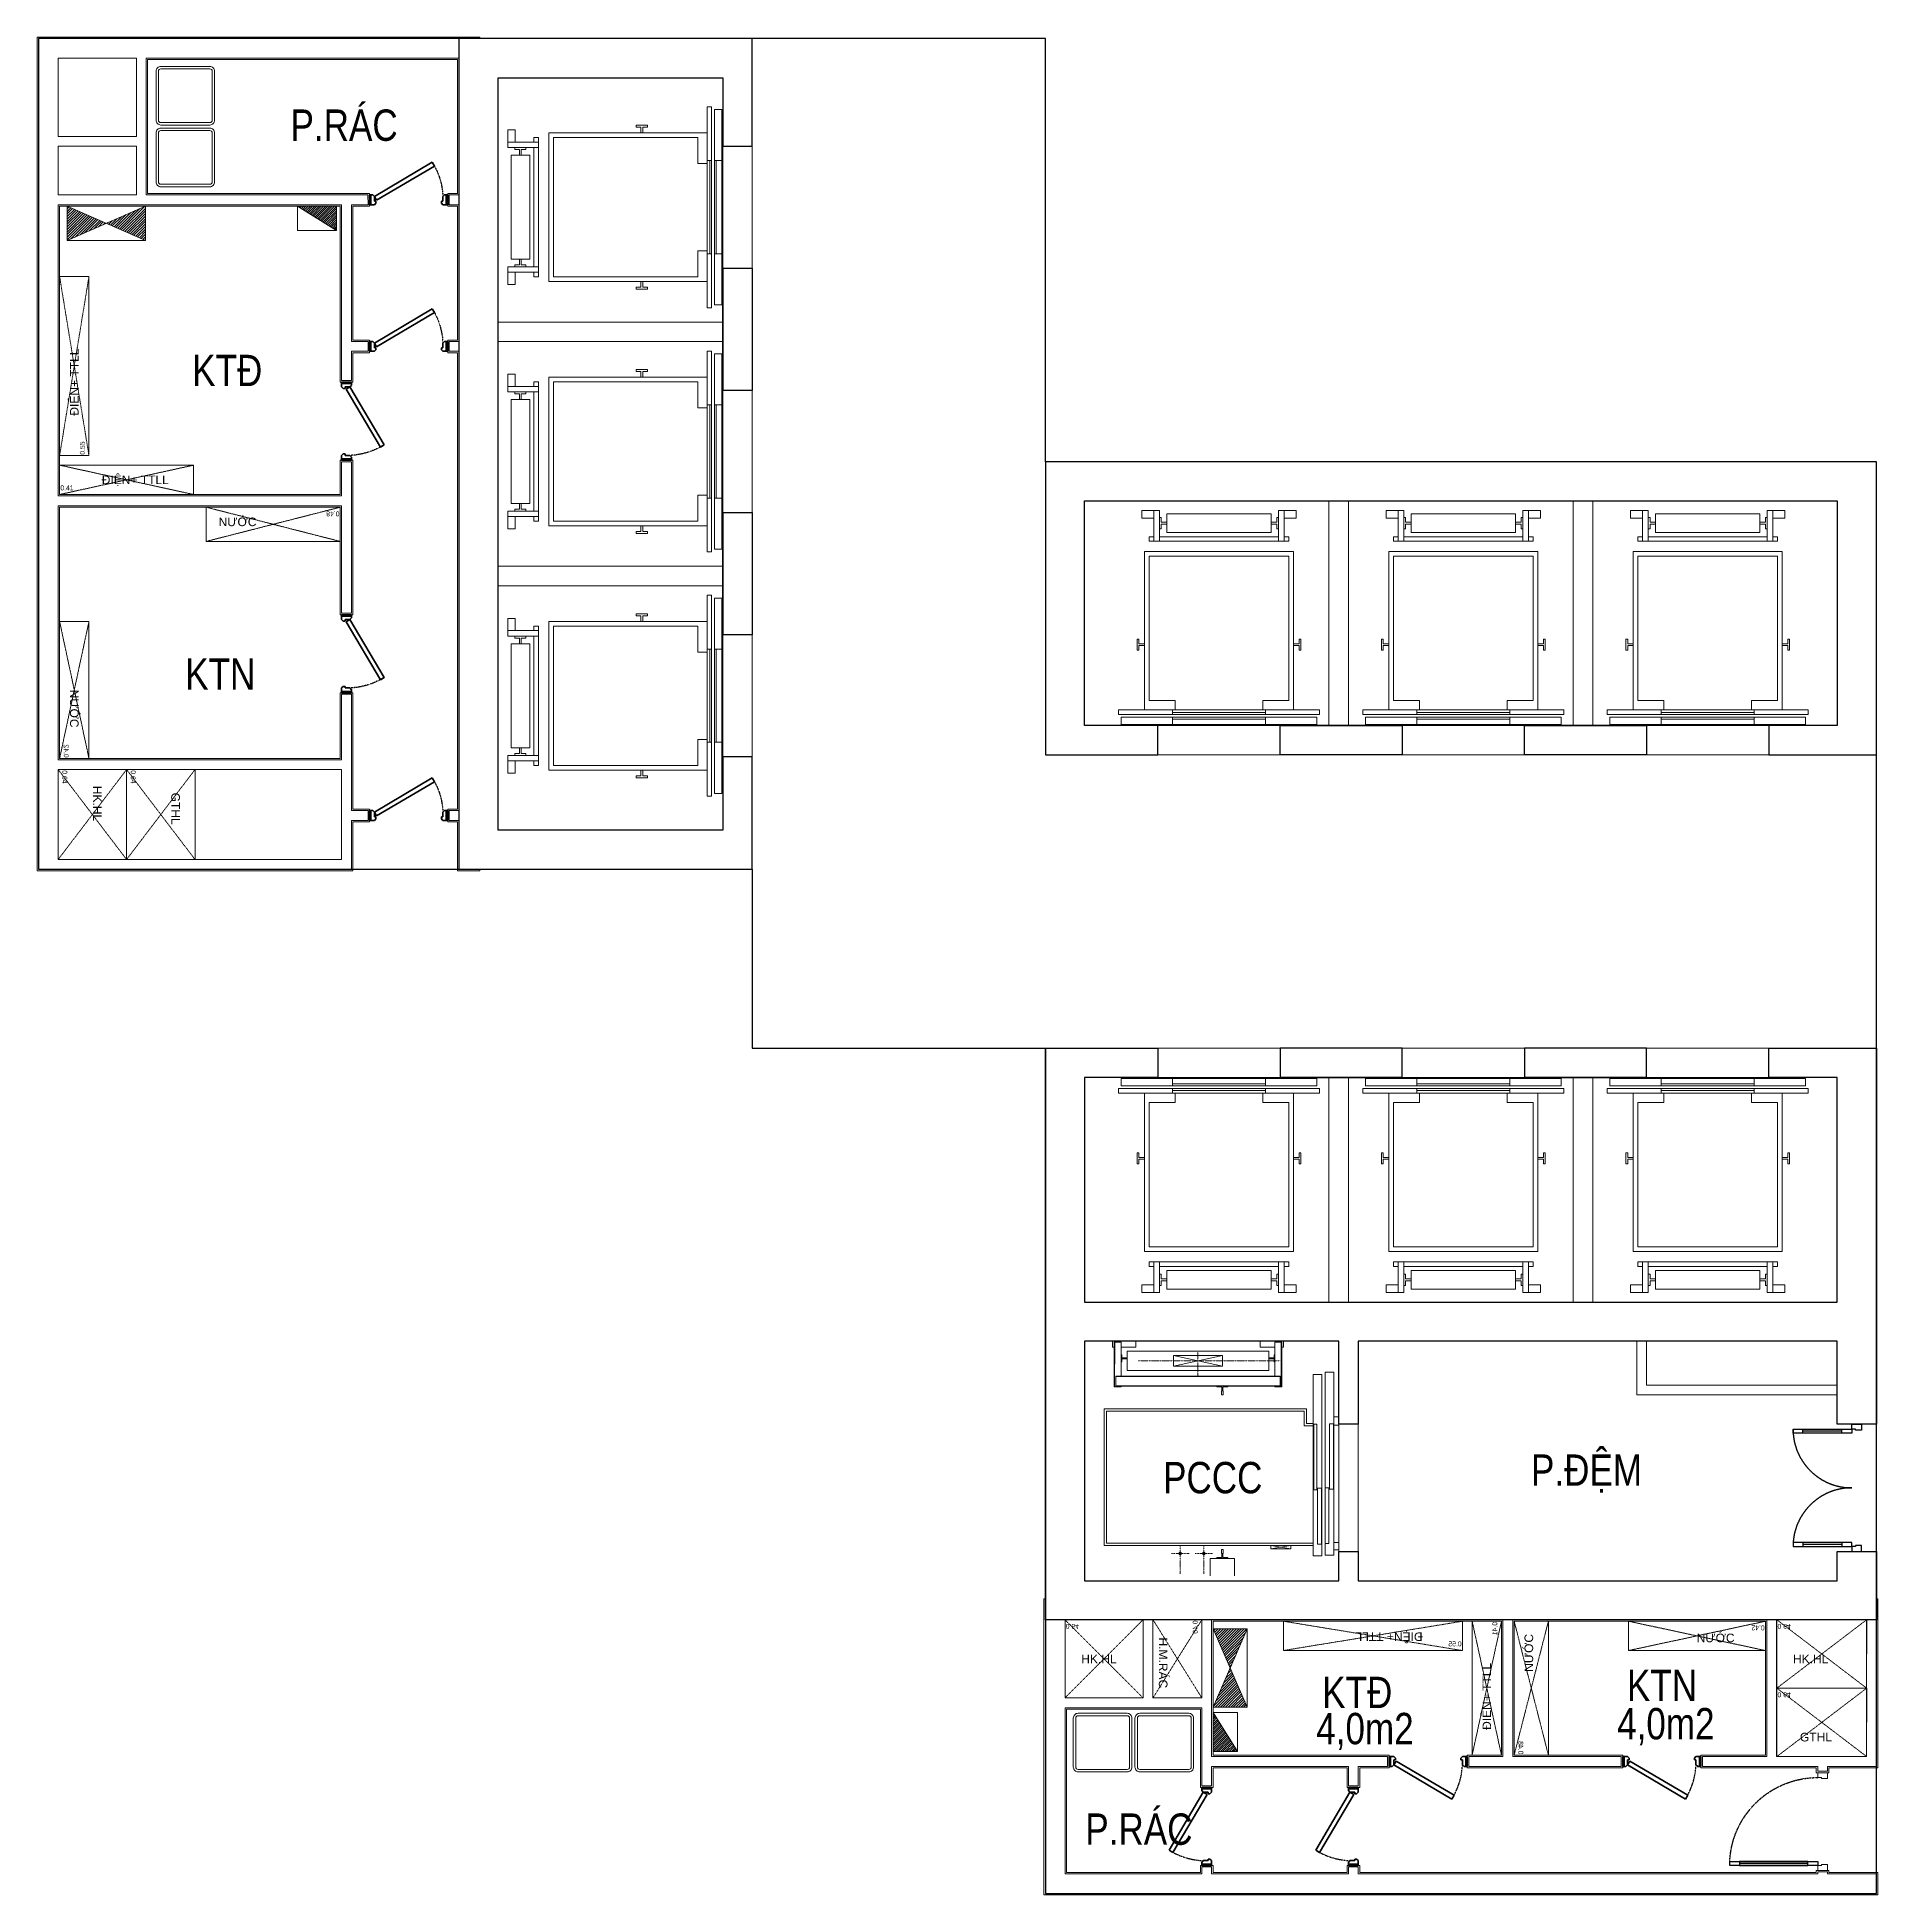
# Model space of a CAD drawing. Header units: millimetres. Extents: x -215 to 18615, y -215 to 18795.
import ezdxf
from ezdxf.enums import TextEntityAlignment as Align

# ---------------------------------------------------------------- set-up
doc = ezdxf.new("R2010")
doc.units = ezdxf.units.MM
for name, pattern in [('250602-MB CO CAU CĂN HO X1-3A-1$0$Xr_truc thang N3 tang dien hinh$0$T-Can ho$0$HIDDEN3', [0.2, 0.1, -0.1]), ('HIDDEN', [9.525, 6.35, -3.175]), ('HIDDEN3', [0.2, 0.1, -0.1]), ('Xr_truc thang N3 tang dien hinh$0$T-Can ho$0$HIDDEN3', [0.2, 0.1, -0.1]), ('XREF MB$0$HIDDEN', [0.375, 0.25, -0.125]), ('Xref Y2-Y4 ME$0$Xref MB Y2.Y4$0$Xr_truc thang N3 tang dien hinh$0$T-Can ho$0$HIDDEN3', [0.2, 0.1, -0.1]), ('Xref.Trục tầng 1$0$CENTER2', [1.125, 0.75, -0.125, 0.125, -0.125])]:
    doc.linetypes.add(name, pattern=pattern)
doc.layers.get('0').update_dxf_attribs({"color": 231})
for name, color, linetype in [('A-CONC', 2, 'Continuous'), ('A-DOOR', 142, 'Continuous'), ('CDC-E', 2, 'Continuous'), ('MDI-BAO-TM', 3, 'HIDDEN')]:
    doc.layers.add(name, color=color, linetype=linetype)
for name, color, linetype, lineweight in [('A-FNSH', 253, 'Continuous', 9), ('A-LITE', 9, 'Continuous', 9), ('A-TEXT', 255, 'Continuous', 25), ('A-Truc', 10, 'Xref.Trục tầng 1$0$CENTER2', 9), ('A-WALL', 1, 'Continuous', 13), ('ICU. CUA', 145, 'Continuous', 13)]:
    doc.layers.add(name, color=color, linetype=linetype, lineweight=lineweight)
doc.styles.add('250602-MB CO CAU CĂN HO X1-3A-1$0$Xr_truc thang N3 tang dien hinh$0$T-Can ho$0$Arial', font='arial.ttf')
doc.styles.add('MDI_Chu Thuong', font='arial.ttf', dxfattribs={"width": 0.8})
doc.styles.add('Xr_truc thang N3 tang dien hinh$0$T-Can ho$0$Arial', font='arial.ttf')
doc.styles.add('Xref Y2-Y4 ME$0$Xref MB Y2.Y4$0$Xr_truc thang N3 tang dien hinh$0$T-Can ho$0$Arial', font='arial.ttf')

# ---------------------------------------------------------------- blocks, each defined once
blk = doc.blocks.new('x_loithangmay')
for p, q in [((-160, 500), (-110, 500)), ((-130, -500), (-130, 500)), ((-80, 500), (0, 500)), ((-60, -500), (-60, 500)), ((-160, -500), (-110, -500)), ((-80, -500), (0, -500))]:
    blk.add_line(p, q)
at = {"flags": 128}
for points in [[(-110, -1080), (-160, -1080), (-160, 1080), (-110, 1080)], [(-80, 1050), (0, 1050), (0, -1050), (-80, -1050)], [(-2220, 830), (-2300, 830), (-2300, 700), (-2220, 700)], [(-850, 860), (-800, 860), (-800, 880), (-920, 880), (-920, 860), (-870, 860), (-870, 800), (-850, 800)], [(-1970, 640), (-2020, 640), (-2020, -640), (-1970, -640), (-1970, 640), (-2300, 640), (-2300, 700), (-1970, 700)], [(-2155, 620), (-2105, 620), (-2105, 640), (-2225, 640), (-2225, 620), (-2175, 620), (-2175, 560), (-2155, 560)], [(-1970, 750), (-2020, 750), (-2020, 700), (-1970, 700)], [(-2065, 560), (-2265, 560), (-2265, -560), (-2065, -560)], [(-2155, -620), (-2105, -620), (-2105, -640), (-2225, -640), (-2225, -620), (-2175, -620), (-2175, -560), (-2155, -560)], [(-1970, -700), (-2020, -700), (-2020, -750), (-1970, -750), (-1970, -700), (-2300, -700), (-2300, -640), (-1970, -640)], [(-2220, -700), (-2300, -700), (-2300, -830), (-2220, -830)], [(-850, -860), (-800, -860), (-800, -880), (-920, -880), (-920, -860), (-870, -860), (-870, -800), (-850, -800)]]:
    blk.add_lwpolyline(points, close=True, dxfattribs=at)
for points in [[(-160, -800), (-1860, -800), (-1860, 800), (-160, 800)], [(-160, -470), (-260, -470), (-260, -750), (-1810, -750), (-1810, 750), (-260, 750), (-260, 470), (-160, 470)]]:
    blk.add_lwpolyline(points, dxfattribs=at)
blk = doc.blocks.new('THANG TÀNG DH_dwg_MB DH 5T TC 180$0$2_thang maycuon$0$Z$W__23185-2265523-MẶT BẰNG TẦNG 08-11')
at = {"flags": 128}
blk.add_lwpolyline([(57, -89), (-57, -89), (-57, -81), (-4.75, -78), (-4.75, -41.25), (-8, -38), (-8, 0), (8, 0), (8, -38), (4.75, -41.25), (4.75, -78), (57, -81)], close=True, dxfattribs=at)
blk = doc.blocks.new('THANG TÀNG DH_dwg_tm1400x2100mb-2265527-MẶT BẰNG TẦNG 08-11')
for p, q in [((710, 1945), (1210, 1835)), ((1812, 2080), (1817, 2080))]:
    blk.add_line(p, q)
at = {"flags": 128}
for points in [[(325, 2090), (85, 2090), (85, 2030), (103, 2030), (85, 2030), (85, 2090), (325, 2090), (325, 2030), (173, 2030)], [(103, 2080), (108, 2080), (108, 1622), (103, 1622), (103, 2080), (108, 2080), (110, 2080), (118, 2080), (171, 2080), (173, 2080)], [(173, 1732), (173, 2080), (171, 2080), (118, 2080), (110, 2080), (108, 2080)], [(1210, 1945), (1210, 1835), (710, 1835), (710, 1945), (1210, 1945), (710, 1835)], [(1747, 2030), (1595, 2030), (1595, 2090), (1835, 2090), (1835, 2030), (1817, 2030), (1835, 2030), (1835, 2090), (1595, 2090)], [(1812, 1622), (1817, 1622), (1817, 2080), (1812, 2080), (1810, 2080), (1802, 2080), (1810, 2080), (1812, 2080), (1812, 1622), (1810, 1622), (1802, 1622), (1749, 1622), (1747, 1622), (1747, 1632)], [(1747, 1732), (1747, 2080), (1802, 2080), (1747, 2080)], [(120, 1729), (120, 1732), (1800, 1732), (1800, 1729)], [(1800, 1634), (1800, 1638), (1800, 1641), (1800, 1650), (1800, 1713), (1800, 1722), (1800, 1725), (1800, 1729), (120, 1729), (120, 1725), (120, 1722), (120, 1713), (120, 1650), (120, 1641), (120, 1638), (120, 1634)], [(2139, 1750), (2229, 1750), (2229, -105), (2140, -105), (2140, 1750)], [(108, 1622), (110, 1622), (118, 1622), (171, 1622), (173, 1622), (173, 1632)], [(2140, 0), (0, 0), (0, 1400), (2070, 1400), (2070, 1250), (2140, 1250)], [(2140, 25), (25, 25), (25, 1375), (2045, 1375), (2045, 1225), (2140, 1225)], [(2260, 590), (2300, 590), (2300, 20), (2260, 20)], [(2350, -25), (2350, -45), (2400, -45), (2400, 30), (2350, 30)], [(1085, -310), (1085, -132), (1335, -132), (1335, -310)], [(1705, -35), (1910, 0), (1910, -35), (1705, -35), (1705, 0), (1910, -35)]]:
    blk.add_lwpolyline(points, dxfattribs=at)
for points in [[(108, 2076), (108, 2075)], [(182, 1919), (180, 1952), (173, 1952), (173, 1878), (180, 1878), (182, 1911), (204, 1911), (205, 1910), (235, 1910), (235, 1920), (205, 1920), (204, 1919)], [(1685, 1790), (235, 1790), (235, 1990), (1685, 1990)], [(1738, 1919), (1740, 1952), (1747, 1952), (1747, 1878), (1740, 1878), (1738, 1911), (1716, 1911), (1715, 1910), (1685, 1910), (1685, 1920), (1715, 1920), (1716, 1919)], [(2350, 1775), (2350, -100), (2260, -100), (2260, 1775)], [(1800, 1632), (120, 1632), (120, 1634), (1800, 1634)], [(1153, 1632), (1267, 1632), (1267, 1624), (1215, 1620), (1215, 1584), (1218, 1580), (1218, 1542), (1202, 1542), (1202, 1580), (1205, 1584), (1205, 1620), (1153, 1624)], [(2145, 570), (2145, 1240), (2177, 1240), (2177, 570)], [(2345, 1245), (2345, 575), (2305, 575), (2305, 1245)], [(2400, 1315), (2400, 1230), (2350, 1230), (2350, 1315)], [(2224, 585), (2224, 15), (2182, 15), (2182, 585)]]:
    blk.add_lwpolyline(points, close=True, dxfattribs=at)
for centre in [(779, -82), (1020, -82)]:
    blk.add_circle(centre, 13)
at = {"layer": 'A-Truc'}
for p, q in [((960, 1980), (960, 1730)), ((347, 1890), (1801, 1890)), ((779, 0), (779, -290)), ((1020, 0), (1020, -290)), ((869, -82), (689, -82)), ((1110, -82), (930, -82))]:
    blk.add_line(p, q, dxfattribs=at)
at = {"zscale": -1}
blk.add_blockref('THANG TÀNG DH_dwg_MB DH 5T TC 180$0$2_thang maycuon$0$Z$W__23185-2265523-MẶT BẰNG TẦNG 08-11', (1210, -42), dxfattribs=at)
blk = doc.blocks.new('*U24')
for p, q in [((-500, -90), (-500, -50)), ((-100, -70), (-500, -70)), ((-100, -90), (-100, -50)), ((-500, -1210), (-500, -1250)), ((-100, -1230), (-500, -1230)), ((-100, -1210), (-100, -1250))]:
    blk.add_line(p, q)
for points in [[(100, 0), (100, -60), (40, -60), (40, -50), (0, -50), (0, 0)], [(0, -50), (0, -90), (-600, -90), (-600, -50)], [(0, -1250), (0, -1210), (-600, -1210), (-600, -1250)], [(100, -1300), (100, -1240), (40, -1240), (40, -1250), (0, -1250), (0, -1300)]]:
    blk.add_lwpolyline(points, close=True)
at = {"linetype": 'HIDDEN', "ltscale": 1000}
for centre, start, end in [((0, -50), 180, 270), ((0, -1250), 90, 180)]:
    blk.add_arc(centre, 600, start, end, dxfattribs=at)
blk = doc.blocks.new('*U17')
blk.add_lwpolyline([(0, 0), (0, 700), (919, 700), (919, 0)], close=True)
at = {"linetype": 'Xr_truc thang N3 tang dien hinh$0$T-Can ho$0$HIDDEN3'}
for points in [[(0, 0), (919, 700)], [(0, 700), (919, 0)]]:
    blk.add_lwpolyline(points, dxfattribs=at)
at = {"style": 'Xr_truc thang N3 tang dien hinh$0$T-Can ho$0$Arial'}
blk.add_text('0.64', height=50, dxfattribs=at).set_placement((7, 43))
blk.add_attdef('--', text='', height=88, dxfattribs=at).set_placement((127, 190), align=Align.MIDDLE_CENTER)
blk = doc.blocks.new('*U13')
blk.add_lwpolyline([(0, 0), (0, 700), (919, 700), (919, 0)], close=True)
at = {"linetype": '250602-MB CO CAU CĂN HO X1-3A-1$0$Xr_truc thang N3 tang dien hinh$0$T-Can ho$0$HIDDEN3'}
for points in [[(0, 0), (919, 700)], [(0, 700), (919, 0)]]:
    blk.add_lwpolyline(points, dxfattribs=at)
at = {"style": '250602-MB CO CAU CĂN HO X1-3A-1$0$Xr_truc thang N3 tang dien hinh$0$T-Can ho$0$Arial'}
blk.add_text('0.64', height=50, dxfattribs=at).set_placement((7, 43))
blk.add_attdef('--', text='', height=88, dxfattribs=at).set_placement((127, 190), align=Align.MIDDLE_CENTER)
blk = doc.blocks.new('*U23')
blk.add_lwpolyline([(0, 0), (0, 350), (1370, 350), (1370, 0)], close=True)
at = {"linetype": 'Xref Y2-Y4 ME$0$Xref MB Y2.Y4$0$Xr_truc thang N3 tang dien hinh$0$T-Can ho$0$HIDDEN3'}
for points in [[(0, 0), (1370, 350)], [(0, 350), (1370, 0)]]:
    blk.add_lwpolyline(points, dxfattribs=at)
at = {"style": 'Xref Y2-Y4 ME$0$Xref MB Y2.Y4$0$Xr_truc thang N3 tang dien hinh$0$T-Can ho$0$Arial'}
blk.add_text('0.48', height=50, dxfattribs=at).set_placement((7, 43))
blk.add_attdef('--', text='', height=88, dxfattribs=at).set_placement((127, 190), align=Align.MIDDLE_CENTER)
blk = doc.blocks.new('*U16')
blk.add_lwpolyline([(0, 0), (0, 300), (1400, 300), (1400, 0)], close=True)
at = {"linetype": 'Xref Y2-Y4 ME$0$Xref MB Y2.Y4$0$Xr_truc thang N3 tang dien hinh$0$T-Can ho$0$HIDDEN3'}
for points in [[(0, 0), (1400, 300)], [(0, 300), (1400, 0)]]:
    blk.add_lwpolyline(points, dxfattribs=at)
at = {"style": 'Xref Y2-Y4 ME$0$Xref MB Y2.Y4$0$Xr_truc thang N3 tang dien hinh$0$T-Can ho$0$Arial'}
blk.add_text('0.42', height=50, dxfattribs=at).set_placement((7, 43))
blk.add_attdef('--', text='', height=88, dxfattribs=at).set_placement((127, 190), align=Align.MIDDLE_CENTER)
blk = doc.blocks.new('TUCC')
at = {"layer": 'CDC-E'}
h = blk.add_hatch(dxfattribs=at)
h.set_pattern_fill('ANSI31', color=8, scale=5, angle=90)
h.set_pattern_definition([(135, (159303.51, -210150.06), (-11.2253, -11.2253), [])])
h.paths.add_polyline_path([(159304, -210150), (159054, -210550), (159304, -210550)])
for p, q in [((159054, -210550), (159054, -210150)), ((159054, -210550), (159304, -210150)), ((159054, -210150), (159304, -210150)), ((159304, -210150), (159304, -210550)), ((159304, -210550), (159054, -210550))]:
    blk.add_line(p, q)
blk = doc.blocks.new('*X10')
at = {"color": 0}
for p, q in [((32025, 38840), (32032, 38847)), ((32025, 38813), (32051, 38839)), ((32025, 38787), (32069, 38831)), ((32025, 38760), (32087, 38823)), ((32025, 38734), (32106, 38815)), ((32025, 38707), (32124, 38807)), ((32025, 38681), (32143, 38798)), ((32025, 38654), (32161, 38790)), ((32025, 38628), (32180, 38782)), ((32530, 38629), (32694, 38793)), ((32549, 38621), (32741, 38813)), ((32567, 38613), (32788, 38834)), ((32586, 38605), (32825, 38844)), ((32604, 38597), (32825, 38818)), ((32622, 38589), (32825, 38791)), ((32025, 38601), (32198, 38774)), ((32025, 38575), (32217, 38766)), ((32025, 38548), (32235, 38758)), ((32025, 38522), (32253, 38750)), ((32034, 38504), (32272, 38742)), ((32081, 38524), (32290, 38734)), ((32128, 38545), (32309, 38726)), ((32175, 38566), (32327, 38718)), ((32222, 38586), (32346, 38710)), ((32270, 38607), (32364, 38702)), ((32317, 38628), (32383, 38694)), ((32364, 38648), (32401, 38685)), ((32411, 38669), (32420, 38677)), ((32438, 38669), (32458, 38689)), ((32456, 38661), (32505, 38710)), ((32475, 38653), (32552, 38731)), ((32493, 38645), (32600, 38751)), ((32512, 38637), (32647, 38772)), ((32641, 38581), (32825, 38765)), ((32659, 38572), (32825, 38738)), ((32678, 38564), (32825, 38712)), ((32696, 38556), (32825, 38685)), ((32715, 38548), (32825, 38659)), ((32733, 38540), (32825, 38632)), ((32752, 38532), (32825, 38606)), ((32770, 38524), (32825, 38579)), ((32788, 38516), (32825, 38553)), ((32807, 38508), (32825, 38526))]:
    blk.add_line(p, q, dxfattribs=at)
blk = doc.blocks.new('P3')
for p, q in [((-400, 175), (400, 175)), ((-400, 175), (400, -175)), ((-400, -175), (400, 175)), ((-400, -175), (-400, 175)), ((400, 175), (400, -175)), ((400, -175), (-400, -175))]:
    blk.add_line(p, q)
at = {"layer": 'CDC-E', "color": 8}
blk.add_blockref('*X10', (-32425, -38675), dxfattribs=at)
blk = doc.blocks.new('*U22')
blk.add_lwpolyline([(0, 0), (0, 300), (1370, 300), (1370, 0)], close=True)
at = {"linetype": 'Xref Y2-Y4 ME$0$Xref MB Y2.Y4$0$Xr_truc thang N3 tang dien hinh$0$T-Can ho$0$HIDDEN3'}
for points in [[(0, 0), (1370, 300)], [(0, 300), (1370, 0)]]:
    blk.add_lwpolyline(points, dxfattribs=at)
at = {"style": 'Xref Y2-Y4 ME$0$Xref MB Y2.Y4$0$Xr_truc thang N3 tang dien hinh$0$T-Can ho$0$Arial'}
blk.add_text('0.41', height=50, dxfattribs=at).set_placement((7, 43))
blk.add_attdef('--', text='', height=88, dxfattribs=at).set_placement((127, 190), align=Align.MIDDLE_CENTER)
blk = doc.blocks.new('*U18')
blk.add_lwpolyline([(0, 0), (0, 300), (1830, 300), (1830, 0)], close=True)
at = {"linetype": 'Xref Y2-Y4 ME$0$Xref MB Y2.Y4$0$Xr_truc thang N3 tang dien hinh$0$T-Can ho$0$HIDDEN3'}
for points in [[(0, 0), (1830, 300)], [(0, 300), (1830, 0)]]:
    blk.add_lwpolyline(points, dxfattribs=at)
at = {"style": 'Xref Y2-Y4 ME$0$Xref MB Y2.Y4$0$Xr_truc thang N3 tang dien hinh$0$T-Can ho$0$Arial'}
blk.add_text('0.55', height=50, dxfattribs=at).set_placement((7, 43))
blk.add_attdef('--', text='', height=88, dxfattribs=at).set_placement((127, 190), align=Align.MIDDLE_CENTER)
blk = doc.blocks.new('*U14')
blk.add_lwpolyline([(0, 0), (0, 500), (800, 500), (800, 0)], close=True)
at = {"linetype": 'Xref Y2-Y4 ME$0$Xref MB Y2.Y4$0$Xr_truc thang N3 tang dien hinh$0$T-Can ho$0$HIDDEN3'}
for points in [[(0, 0), (800, 500)], [(0, 500), (800, 0)]]:
    blk.add_lwpolyline(points, dxfattribs=at)
at = {"style": 'Xref Y2-Y4 ME$0$Xref MB Y2.Y4$0$Xr_truc thang N3 tang dien hinh$0$T-Can ho$0$Arial'}
blk.add_text('0.40', height=50, dxfattribs=at).set_placement((7, 43))
blk.add_attdef('--', text='', height=88, dxfattribs=at).set_placement((127, 190), align=Align.MIDDLE_CENTER)
blk = doc.blocks.new('*U15')
blk.add_lwpolyline([(0, 0), (0, 800), (800, 800), (800, 0)], close=True)
at = {"linetype": 'Xr_truc thang N3 tang dien hinh$0$T-Can ho$0$HIDDEN3'}
for points in [[(0, 0), (800, 800)], [(0, 800), (800, 0)]]:
    blk.add_lwpolyline(points, dxfattribs=at)
at = {"style": 'Xr_truc thang N3 tang dien hinh$0$T-Can ho$0$Arial'}
blk.add_text('0.64', height=50, dxfattribs=at).set_placement((7, 43))
blk.add_attdef('--', text='', height=88, dxfattribs=at).set_placement((127, 190), align=Align.MIDDLE_CENTER)
blk = doc.blocks.new('s1_cuaky_830')
at = {"lineweight": 35, "extrusion": (0, 0, -1)}
for p, q in [((18500, -3596), (18400, -3596)), ((18400, -3596), (18400, -3611)), ((18500, -3611), (18400, -3611)), ((18400, -3611), (18400, -3628)), ((18400, -3611), (18490, -3611)), ((18500, -3611), (18500, -3596)), ((18500, -3646), (18500, -3611)), ((18104, -3731), (18065, -3754)), ((18415, -4346), (18065, -3754)), ((18454, -4323), (18104, -3731)), ((18400, -3628), (18415, -3646)), ((18415, -3646), (18465, -3646)), ((18465, -3646), (18465, -3661)), ((18465, -3661), (18483, -3661)), ((18483, -3661), (18500, -3646)), ((18415, -4346), (18400, -4363)), ((18400, -4363), (18400, -4381)), ((18454, -4323), (18415, -4346)), ((18465, -4346), (18415, -4346)), ((18465, -4331), (18465, -4346)), ((18483, -4331), (18465, -4331)), ((18500, -4346), (18483, -4331)), ((18500, -4381), (18500, -4346)), ((18400, -4381), (18500, -4381)), ((18400, -4381), (18400, -4396)), ((18490, -4381), (18400, -4381)), ((18400, -4396), (18500, -4396)), ((18500, -4396), (18500, -4381))]:
    blk.add_line(p, q, dxfattribs=at)
at = {"linetype": 'HIDDEN3', "extrusion": (0, 0, -1)}
blk.add_arc((-18445, -4361), 716, 57.9031, 87.5657, dxfattribs=at)
blk = doc.blocks.new('s1_thungrac')
for points in [[(19311, -9385), (18811, -9385, -0.414214), (18761, -9335), (18761, -8835, -0.414214), (18811, -8785), (19311, -8785, -0.414214), (19361, -8835), (19361, -9335, -0.414214)], [(19311, -9360), (18811, -9360, -0.414214), (18786, -9335), (18786, -8835, -0.414214), (18811, -8810), (19311, -8810, -0.414214), (19336, -8835), (19336, -9335, -0.414214)]]:
    blk.add_lwpolyline(points, format="xyb", close=True)
blk = doc.blocks.new('*U6')
blk.add_line((-70, 100), (-70, 800))
for points in [[(-50, 0), (-50, 900), (-90, 900), (-90, 0)], [(-50, 100), (-90, 100), (-90, 800), (-50, 800)]]:
    blk.add_lwpolyline(points, close=True)
at = {"linetype": 'XREF MB$0$HIDDEN'}
blk.add_arc((-50, 0), 900, 90, 180, dxfattribs=at)
at = {"layer": 'ICU. CUA'}
for points in [[(-1000, -100), (-940, -100), (-940, -40), (-950, -40), (-950, 0), (-1000, 0)], [(0, -100), (-60, -100), (-60, -40), (-50, -40), (-50, 0), (0, 0)]]:
    blk.add_lwpolyline(points, close=True, dxfattribs=at)
blk = doc.blocks.new('*U25')
blk.add_lwpolyline([(0, 0), (0, 700), (920, 700), (920, 0)], close=True)
at = {"linetype": 'Xr_truc thang N3 tang dien hinh$0$T-Can ho$0$HIDDEN3'}
for points in [[(0, 0), (920, 700)], [(0, 700), (920, 0)]]:
    blk.add_lwpolyline(points, dxfattribs=at)
at = {"style": 'Xr_truc thang N3 tang dien hinh$0$T-Can ho$0$Arial'}
blk.add_text('0.64', height=50, dxfattribs=at).set_placement((7, 43))
blk.add_attdef('--', text='', height=88, dxfattribs=at).set_placement((127, 190), align=Align.MIDDLE_CENTER)
blk = doc.blocks.new('*U26')
blk.add_lwpolyline([(0, 0), (0, 700), (920, 700), (920, 0)], close=True)
at = {"linetype": '250602-MB CO CAU CĂN HO X1-3A-1$0$Xr_truc thang N3 tang dien hinh$0$T-Can ho$0$HIDDEN3'}
for points in [[(0, 0), (920, 700)], [(0, 700), (920, 0)]]:
    blk.add_lwpolyline(points, dxfattribs=at)
at = {"style": '250602-MB CO CAU CĂN HO X1-3A-1$0$Xr_truc thang N3 tang dien hinh$0$T-Can ho$0$Arial'}
blk.add_text('0.64', height=50, dxfattribs=at).set_placement((7, 43))
blk.add_attdef('--', text='', height=88, dxfattribs=at).set_placement((127, 190), align=Align.MIDDLE_CENTER)

msp = doc.modelspace()

# ---------------------------------------------------------------- linework, layer by layer
for p, q in [((6800, 16430), (6800, 15180)), ((7100, 16430), (7100, 15180)), ((6800, 13930), (6800, 12680)), ((7100, 13930), (7100, 12680)), ((13750, 11750), (12500, 11750)), ((16250, 11750), (15000, 11750)), ((13750, 11450), (12500, 11450)), ((16250, 11450), (15000, 11450)), ((13750, 8450), (12500, 8450)), ((16250, 8450), (15000, 8450)), ((13750, 8150), (12500, 8150)), ((16250, 8150), (15000, 8150))]:
    msp.add_line(p, q)
at = {"layer": 'A-CONC'}
for points in [[(6800, 17680), (7100, 17680), (7100, 18780), (4100, 18780), (4100, 10280), (7100, 10280), (7100, 11430), (6800, 11430), (6800, 10680), (4500, 10680), (4500, 18380), (6800, 18380)], [(7100, 15180), (6800, 15180), (6800, 16430), (7100, 16430)], [(17500, 11750), (17500, 11450), (18600, 11450), (18600, 14450), (10100, 14450), (10100, 11450), (11250, 11450), (11250, 11750), (10500, 11750), (10500, 14050), (18200, 14050), (18200, 11750)], [(7100, 12680), (6800, 12680), (6800, 13930), (7100, 13930)], [(12500, 11450), (12500, 11750), (13750, 11750), (13750, 11450)], [(15000, 11450), (15000, 11750), (16250, 11750), (16250, 11450)], [(13100, 3000), (13100, 3300), (13300, 3300), (13300, 3000), (18200, 3000), (18200, 3300), (18600, 3300), (18600, 2600), (10100, 2600), (10100, 8450), (11250, 8450), (11250, 8150), (10500, 8150), (10500, 5850), (18200, 5850), (18200, 8150), (17500, 8150), (17500, 8450), (18600, 8450), (18600, 4600), (18200, 4600), (18200, 5450), (13300, 5450), (13300, 4600), (13100, 4600), (13100, 5450), (10500, 5450), (10500, 3000)], [(12500, 8450), (12500, 8150), (13750, 8150), (13750, 8450)], [(15000, 8450), (15000, 8150), (16250, 8150), (16250, 8450)]]:
    msp.add_lwpolyline(points, close=True, dxfattribs=at)
msp.add_lwpolyline([(18200, 4600), (18200, 5450)], dxfattribs=at)
at = {"layer": 'A-FNSH'}
msp.add_lwpolyline([(4315, 10280), (4315, 10265), (4085, 10265), (4085, 10765), (3985, 10765), (3985, 10895), (4085, 10895), (4085, 15565), (3985, 15565), (3985, 15695), (4085, 15695), (4085, 17065), (3985, 17065), (3985, 17195), (4085, 17195), (4085, 18565), (915, 18565), (915, 17195), (3184, 17195), (3185, 17065), (3015, 17065), (3015, 15695), (3185, 15695), (3185, 15565), (3015, 15565), (3015, 15265), (2885, 15265), (2885, 17065), (15, 17065), (15, 14115), (2885, 14115), (2885, 14465), (3015, 14465), (3015, 12885), (2885, 12885), (2885, 13985), (15, 13985), (15, 11415), (2885, 11415), (2885, 12085), (3015, 12085), (3015, 10895), (3185, 10895), (3185, 10765), (3015, 10765), (3015, 10265), (-215, 10265), (-215, 18795), (4315, 18795), (4315, 18780)], dxfattribs=at)
at = {"layer": 'A-FNSH', "ltscale": 0.3}
msp.add_lwpolyline([(10100, 2815), (10085, 2815), (10085, 2600), (10085, 0), (10085, -215), (18615, -215), (18615, 15), (18115, 15), (18115, 35), (17985, 35), (17985, 15), (13315, 15), (13315, 85), (13185, 85), (13185, 15), (11815, 15), (11815, 85), (11685, 85), (11685, 15), (10315, 15), (10315, 1685), (11685, 1685), (11685, 885), (11815, 885), (11815, 1085), (13185, 1085), (13185, 885), (13315, 885), (13315, 1085), (13615, 1085), (13615, 1215), (11815, 1215), (11815, 2585), (14765, 2585), (14765, 1215), (14415, 1215), (14415, 1085), (16005, 1085), (16005, 1215), (14895, 1215), (14895, 2585), (17465, 2585), (17465, 1215), (16805, 1215), (16805, 1085), (17985, 1085), (17985, 1035), (18115, 1035), (18115, 1085), (18615, 1085), (18615, 2815), (18600, 2815)], dxfattribs=at)
at = {"layer": 'A-LITE', "ltscale": 0.3}
for points in [[(7100, 16430), (6800, 16430), (6800, 17680), (7100, 17680)], [(7100, 13930), (6800, 13930), (6800, 15180), (7100, 15180)], [(7100, 11430), (6800, 11430), (6800, 12680), (7100, 12680)], [(11250, 11450), (11250, 11750), (12500, 11750), (12500, 11450)], [(13750, 11450), (13750, 11750), (15000, 11750), (15000, 11450)], [(16250, 11450), (16250, 11750), (17500, 11750), (17500, 11450)], [(11250, 8450), (11250, 8150), (12500, 8150), (12500, 8450)], [(13750, 8450), (13750, 8150), (15000, 8150), (15000, 8450)], [(16250, 8450), (16250, 8150), (17500, 8150), (17500, 8450)], [(13100, 4600), (13300, 4600), (13300, 3300), (13100, 3300)]]:
    msp.add_lwpolyline(points, close=True, dxfattribs=at)
at = {"layer": 'A-WALL'}
for points in [[(4100, 15680), (4100, 17080), (4000, 17080), (4000, 17180), (4100, 17180), (4100, 18580), (900, 18580), (900, 17180), (3169, 17180), (3170, 17080), (3000, 17080), (3000, 15680), (3170, 15680), (3170, 15580), (3000, 15580), (3000, 15280), (2900, 15280), (2900, 17080), (0, 17080), (0, 14100), (2900, 14100), (2900, 14450), (3000, 14450), (3000, 12900), (2900, 12900), (2900, 14000), (0, 14000), (0, 11400), (2900, 11400), (2900, 12070), (3000, 12070), (3000, 10880), (3170, 10880), (3170, 10780), (3000, 10780), (3000, 10280), (-200, 10280), (-200, 18780), (4300, 18780)], [(4300, 10280), (4100, 10280), (4100, 10780), (4000, 10780), (4000, 10880), (4100, 10880), (4100, 15580), (4000, 15580), (4000, 15680), (4100, 15680)], [(10100, 2800), (10100, 2600), (10100, 0), (10100, -200), (18600, -200), (18600, 0), (18100, 0), (18100, 20), (18000, 20), (18000, 0), (13300, 0), (13300, 70), (13200, 70), (13200, 0), (11800, 0), (11800, 70), (11700, 70), (11700, 0), (10300, 0), (10300, 1700), (11700, 1700), (11700, 900), (11800, 900), (11800, 1100), (13200, 1100), (13200, 900), (13300, 900), (13300, 1100), (13600, 1100), (13600, 1200), (11800, 1200), (11800, 2600), (14780, 2600), (14780, 1200), (14430, 1200), (14430, 1100), (15990, 1100), (15990, 1200), (14880, 1200), (14880, 2600), (17480, 2600), (17480, 1200), (16820, 1200), (16820, 1100), (18000, 1100), (18000, 1050), (18100, 1050), (18100, 1100), (18600, 1100), (18600, 2800)]]:
    msp.add_lwpolyline(points, dxfattribs=at)
for points in [[(0, 18580), (800, 18580), (800, 17780), (0, 17780)], [(0, 17680), (800, 17680), (800, 17180), (0, 17180)], [(6800, 15680), (4500, 15680), (4500, 15880), (6800, 15880)], [(13000, 11750), (13000, 14050), (13200, 14050), (13200, 11750)], [(15500, 11750), (15500, 14050), (15700, 14050), (15700, 11750)], [(6800, 13180), (4500, 13180), (4500, 13380), (6800, 13380)], [(0, 11300), (2900, 11300), (2900, 10380), (0, 10380)], [(13000, 8150), (13000, 5850), (13200, 5850), (13200, 8150)], [(15500, 8150), (15500, 5850), (15700, 5850), (15700, 8150)], [(16250, 5450), (16250, 5000), (18200, 5000), (18200, 4900), (16150, 4900), (16150, 5450)], [(11100, 1800), (10300, 1800), (10300, 2600), (11100, 2600)], [(11200, 2600), (11700, 2600), (11700, 1800), (11200, 1800)], [(18500, 1200), (17580, 1200), (17580, 2600), (18500, 2600)], [(18500, 2600), (18500, 2600), (18500, 2600)]]:
    msp.add_lwpolyline(points, close=True, dxfattribs=at)
at = {"layer": 'MDI-BAO-TM'}
msp.add_lwpolyline([(-200, 18780), (-200, 10280), (7100, 10280), (7100, 8450), (10100, 8450), (10100, -200), (18600, -200), (18600, 14450), (10100, 14450), (10100, 18780)], close=True, dxfattribs=at)

# ---------------------------------------------------------------- block references
at = {"layer": 'A-DOOR', "ltscale": 0.3}
for p, rotation in [((7581, 35580), 270), ((7581, 34080), 270), ((21400, 10869), 180), ((21400, 8489), 180), ((7581, 29280), 270)]:
    msp.add_blockref('s1_cuaky_830', p, dxfattribs=dict(at, rotation=rotation))
at = {"layer": 'A-DOOR'}
msp.add_blockref('*U24', (18348, 4600), dxfattribs=at)
at = {"layer": 'A-DOOR', "ltscale": 0.3, "xscale": -1}
for p, rotation in [((18011, -17300), 270), ((20401, -17300), 270), ((-6700, -3511), 180), ((-5200, -3511), 180)]:
    msp.add_blockref('s1_cuaky_830', p, dxfattribs=dict(at, rotation=rotation))
at = {"layer": 'A-DOOR', "ltscale": 0.3, "xscale": -1.000257109844843, "yscale": 1.000257109844843, "zscale": 1.000257109844843, "rotation": 89.9976803993143}
msp.add_blockref('*U6', (18000, 35), dxfattribs=at)
at = {"layer": 'A-FNSH', "color": 7}
for name, p, rotation in [('P3', (493, 16890), 180.0011024679705), ('TUCC', (-207699, -142243), 90.00110246797064)]:
    msp.add_blockref(name, p, dxfattribs=dict(at, rotation=rotation))
at = {"layer": 'A-FNSH', "color": 7, "xscale": -1}
for name, p, rotation in [('P3', (11990, 2107), 269.9988975320296), ('TUCC', (171123, 211799), 359.9988975320294)]:
    msp.add_blockref(name, p, dxfattribs=dict(at, rotation=rotation))
at = {"layer": 'A-LITE', "linetype": 'HIDDEN', "ltscale": 0.3, "xscale": -1}
msp.add_blockref('s1_thungrac', (20362, 27281), dxfattribs=at)
at = {"layer": 'A-LITE', "ltscale": 0.3, "yscale": 0.952168083658612, "zscale": 0.952168083658612}
for p, xscale, rotation in [((6790, 17055), -0.952168083658612, 180), ((6790, 14555), -0.952168083658612, 180), ((11875, 11760), -0.952168083658612, 90), ((14375, 11760), -0.952168083658612, 90), ((16875, 11760), -0.952168083658612, 90), ((6790, 12055), -0.952168083658612, 180), ((11875, 8140), 0.952168083658612, 90.00000000000001), ((14375, 8140), 0.952168083658612, 90.00000000000001), ((16875, 8140), 0.952168083658612, 90.00000000000001)]:
    msp.add_blockref('x_loithangmay', p, dxfattribs=dict(at, xscale=xscale, rotation=rotation))
at = {"layer": 'A-LITE', "linetype": 'HIDDEN', "ltscale": 0.3}
for p, rotation in [((20362, 8479), 180), ((1600, -17718), 90)]:
    msp.add_blockref('s1_thungrac', p, dxfattribs=dict(at, rotation=rotation))
ref = msp.add_blockref('*U18', (315, 14515), dxfattribs=dict(at, rotation=90.0011024742526))
ref.add_attrib('--', 'ĐIỆN+ TTLL', dxfattribs={"layer": '0', "height": 88, "rotation": 90.0011, "style": 'Xref Y2-Y4 ME$0$Xref MB Y2.Y4$0$Xr_truc thang N3 tang dien hinh$0$T-Can ho$0$Arial'}).set_placement((165, 15265, 0), align=Align.MIDDLE_CENTER)
ref = msp.add_blockref('*U22', (15, 14115), dxfattribs=dict(at, rotation=0.001102467970617545))
ref.add_attrib('--', 'ĐIỆN+ TTLL', dxfattribs={"layer": '0', "height": 88, "rotation": 0.0011, "style": 'Xref Y2-Y4 ME$0$Xref MB Y2.Y4$0$Xr_truc thang N3 tang dien hinh$0$T-Can ho$0$Arial'}).set_placement((789, 14265, 0), align=Align.MIDDLE_CENTER)
ref = msp.add_blockref('*U23', (2885, 13985), dxfattribs=dict(at, rotation=180.0011024679705))
ref.add_attrib('--', 'NƯỚC', dxfattribs={"layer": '0', "height": 88, "rotation": 0.0011, "style": 'Xref Y2-Y4 ME$0$Xref MB Y2.Y4$0$Xr_truc thang N3 tang dien hinh$0$T-Can ho$0$Arial'}).set_placement((1835, 13835, 0), align=Align.MIDDLE_CENTER)
ref = msp.add_blockref('*U16', (15, 11415), dxfattribs=dict(at, xscale=-1, rotation=270.001102461681))
ref.add_attrib('--', 'NƯỚC', dxfattribs={"layer": '0', "height": 88, "rotation": 270.0011, "style": 'Xref Y2-Y4 ME$0$Xref MB Y2.Y4$0$Xr_truc thang N3 tang dien hinh$0$T-Can ho$0$Arial'}).set_placement((165, 11924, 0), align=Align.MIDDLE_CENTER)
ref = msp.add_blockref('*U25', (0, 11300), dxfattribs=dict(at, rotation=270.0011024679707))
ref.add_attrib('--', 'HK.HL', dxfattribs={"layer": '0', "height": 88, "rotation": 270.0011, "style": 'Xr_truc thang N3 tang dien hinh$0$T-Can ho$0$Arial'}).set_placement((402, 10953), align=Align.MIDDLE_CENTER)
ref = msp.add_blockref('*U26', (700, 11300), dxfattribs=dict(at, rotation=270.0011024679707))
ref.add_attrib('--', 'GTHL', dxfattribs={"layer": '0', "height": 88, "rotation": 270.0011, "style": '250602-MB CO CAU CĂN HO X1-3A-1$0$Xr_truc thang N3 tang dien hinh$0$T-Can ho$0$Arial'}).set_placement((1201, 10900), align=Align.MIDDLE_CENTER)
at = {"layer": 'A-LITE', "ltscale": 0.3, "zscale": -1, "rotation": 359.9983905956682}
msp.add_blockref('THANG TÀNG DH_dwg_tm1400x2100mb-2265527-MẶT BẰNG TẦNG 08-11', (10700, 3360), dxfattribs=at)
at = {"layer": 'A-LITE', "linetype": 'HIDDEN', "ltscale": 0.3}
ref = msp.add_blockref('*U15', (10300, 2600), dxfattribs=dict(at, xscale=-1, rotation=179.9988975320293))
ref.add_attrib('--', 'HK.HL', dxfattribs={"layer": '0', "height": 88, "rotation": 359.9989, "style": 'Xr_truc thang N3 tang dien hinh$0$T-Can ho$0$Arial'}).set_placement((10647, 2199), align=Align.MIDDLE_CENTER)
ref = msp.add_blockref('*U14', (11700, 2600), dxfattribs=dict(at, xscale=-1, rotation=90.00339568585002))
ref.add_attrib('--', 'H.M.RÁC', dxfattribs={"layer": '0', "height": 88, "rotation": 270.0034, "style": 'Xref Y2-Y4 ME$0$Xref MB Y2.Y4$0$Xr_truc thang N3 tang dien hinh$0$T-Can ho$0$Arial'}).set_placement((11304, 2159, 0), align=Align.MIDDLE_CENTER)
ref = msp.add_blockref('*U18', (14365, 2285), dxfattribs=dict(at, xscale=-1, rotation=359.9988975257475))
ref.add_attrib('--', 'ĐIỆN+ TTLL', dxfattribs={"layer": '0', "height": 88, "rotation": 179.9989, "style": 'Xref Y2-Y4 ME$0$Xref MB Y2.Y4$0$Xr_truc thang N3 tang dien hinh$0$T-Can ho$0$Arial'}).set_placement((13615, 2426, 0), align=Align.MIDDLE_CENTER)
ref = msp.add_blockref('*U22', (14765, 2585), dxfattribs=dict(at, xscale=-1, rotation=89.9988975320294))
ref.add_attrib('--', 'ĐIỆN+ TTLL', dxfattribs={"layer": '0', "height": 88, "rotation": 89.9989, "style": 'Xref Y2-Y4 ME$0$Xref MB Y2.Y4$0$Xr_truc thang N3 tang dien hinh$0$T-Can ho$0$Arial'}).set_placement((14615, 1816, 0), align=Align.MIDDLE_CENTER)
ref = msp.add_blockref('*U23', (14895, 1215), dxfattribs=dict(at, xscale=-1, rotation=269.9988975320296))
ref.add_attrib('--', 'NƯỚC', dxfattribs={"layer": '0', "height": 88, "rotation": 89.9989, "style": 'Xref Y2-Y4 ME$0$Xref MB Y2.Y4$0$Xr_truc thang N3 tang dien hinh$0$T-Can ho$0$Arial'}).set_placement((15045, 2261, 0), align=Align.MIDDLE_CENTER)
ref = msp.add_blockref('*U16', (17465, 2585), dxfattribs=dict(at, rotation=179.998897538319))
ref.add_attrib('--', 'NƯỚC', dxfattribs={"layer": '0', "height": 88, "rotation": 359.9989, "style": 'Xref Y2-Y4 ME$0$Xref MB Y2.Y4$0$Xr_truc thang N3 tang dien hinh$0$T-Can ho$0$Arial'}).set_placement((16956, 2414, 0), align=Align.MIDDLE_CENTER)
ref = msp.add_blockref('*U17', (17582, 2600), dxfattribs=dict(at, xscale=-1, rotation=179.9988975320293))
ref.add_attrib('--', 'HK.HL', dxfattribs={"layer": '0', "height": 88, "rotation": 359.9989, "style": 'Xr_truc thang N3 tang dien hinh$0$T-Can ho$0$Arial'}).set_placement((17928, 2199), align=Align.MIDDLE_CENTER)
ref = msp.add_blockref('*U13', (17582, 1900), dxfattribs=dict(at, xscale=-1, rotation=179.9988975320293))
ref.add_attrib('--', 'GTHL', dxfattribs={"layer": '0', "height": 88, "rotation": 359.9989, "style": '250602-MB CO CAU CĂN HO X1-3A-1$0$Xr_truc thang N3 tang dien hinh$0$T-Can ho$0$Arial'}).set_placement((17982, 1399), align=Align.MIDDLE_CENTER)
at = {"layer": 'A-LITE', "linetype": 'HIDDEN', "ltscale": 0.3, "xscale": -1, "rotation": 270}
msp.add_blockref('s1_thungrac', (20401, -17718), dxfattribs=at)

# ---------------------------------------------------------------- texts
at = {"layer": 'A-TEXT', "ltscale": 0.3, "style": 'MDI_Chu Thuong', "width": 0.8}
for s, p in [('P.RÁC', (2377, 17734)), ('KTĐ', (1371, 15224)), ('KTN', (1300, 12117)), ('PCCC', (11303, 3894)), ('KTĐ', (12931, 1696)), ('KTN', (16049, 1767)), ('4,0m2', (12870, 1326)), ('4,0m2', (15948, 1376)), ('P.RÁC', (10508, 297))]:
    msp.add_text(s, height=321, dxfattribs=at).set_placement(p)
at = {"layer": 'A-TEXT', "ltscale": 0.3, "insert": (15067, 4292), "char_height": 320.983, "width": 1167.22, "attachment_point": 1, "line_spacing_factor": 0.941778, "style": 'MDI_Chu Thuong'}
msp.add_mtext('\\pt1016,2032,3048,4064,5080,6096,7112,8128,9144,10160,11176,12192,13208,14224,15240,16256,17272,18288,19304,20320,21336,22352,23368,24384,25400,26416,27432,28448,29464,30480,31496,32512;P.ĐỆM', dxfattribs=at)

doc.saveas('drawing.dxf')
